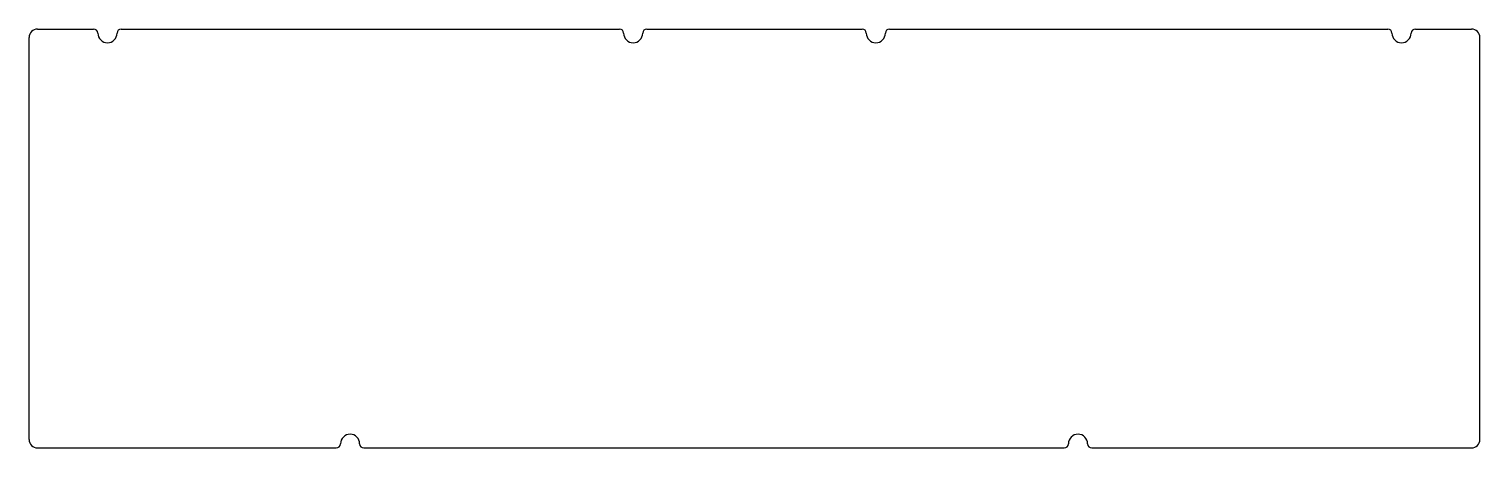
# Model space of a CAD drawing. Extents: x 0 to 342, y 0 to 99.
import ezdxf

# ---------------------------------------------------------------- set-up
doc = ezdxf.new("R2010")
doc.units = 0
doc.layers.add('MODELSKETCH_VISIBLE', color=7, linetype='CONTINUOUS')

msp = doc.modelspace()

# ---------------------------------------------------------------- linework, layer by layer
at = {"layer": 'MODELSKETCH_VISIBLE'}
for p, q in [((0, 2), (0, 96.75)), ((2, 98.75), (15.225, 98.75)), ((21.725, 98.75), (139.05, 98.75)), ((145.55, 98.75), (196.2, 98.75)), ((202.7, 98.75), (320.025, 98.75)), ((326.525, 98.75), (339.75, 98.75)), ((341.75, 2), (341.75, 96.75)), ((2, 0), (72.375, 0)), ((78.875, 0), (243.825, 0)), ((250.325, 0), (339.75, 0))]:
    msp.add_line(p, q, dxfattribs=at)
for centre, radius, start, end in [((2, 96.75), 2, 90, 180), ((15.225, 97.75), 1, 0, 90), ((18.475, 97.75), 2.25, 180, 0), ((21.725, 97.75), 1, 90, 180), ((139.05, 97.75), 1, 0, 90), ((142.3, 97.75), 2.25, 180, 0), ((145.55, 97.75), 1, 90, 180), ((196.2, 97.75), 1, 0, 90), ((199.45, 97.75), 2.25, 180, 0), ((202.7, 97.75), 1, 90, 180), ((320.025, 97.75), 1, 0, 90), ((323.275, 97.75), 2.25, 180, 0), ((326.525, 97.75), 1, 90, 180), ((339.75, 96.75), 2, 0, 90), ((2, 2), 2, 180, 270), ((72.375, 1), 1, 270, 0), ((75.625, 1), 2.25, 0, 180), ((78.875, 1), 1, 180, 270), ((243.825, 1), 1, 270, 0), ((247.075, 1), 2.25, 0, 180), ((250.325, 1), 1, 180, 270), ((339.75, 2), 2, 270, 0)]:
    msp.add_arc(centre, radius, start, end, dxfattribs=at)

doc.saveas('drawing.dxf')
